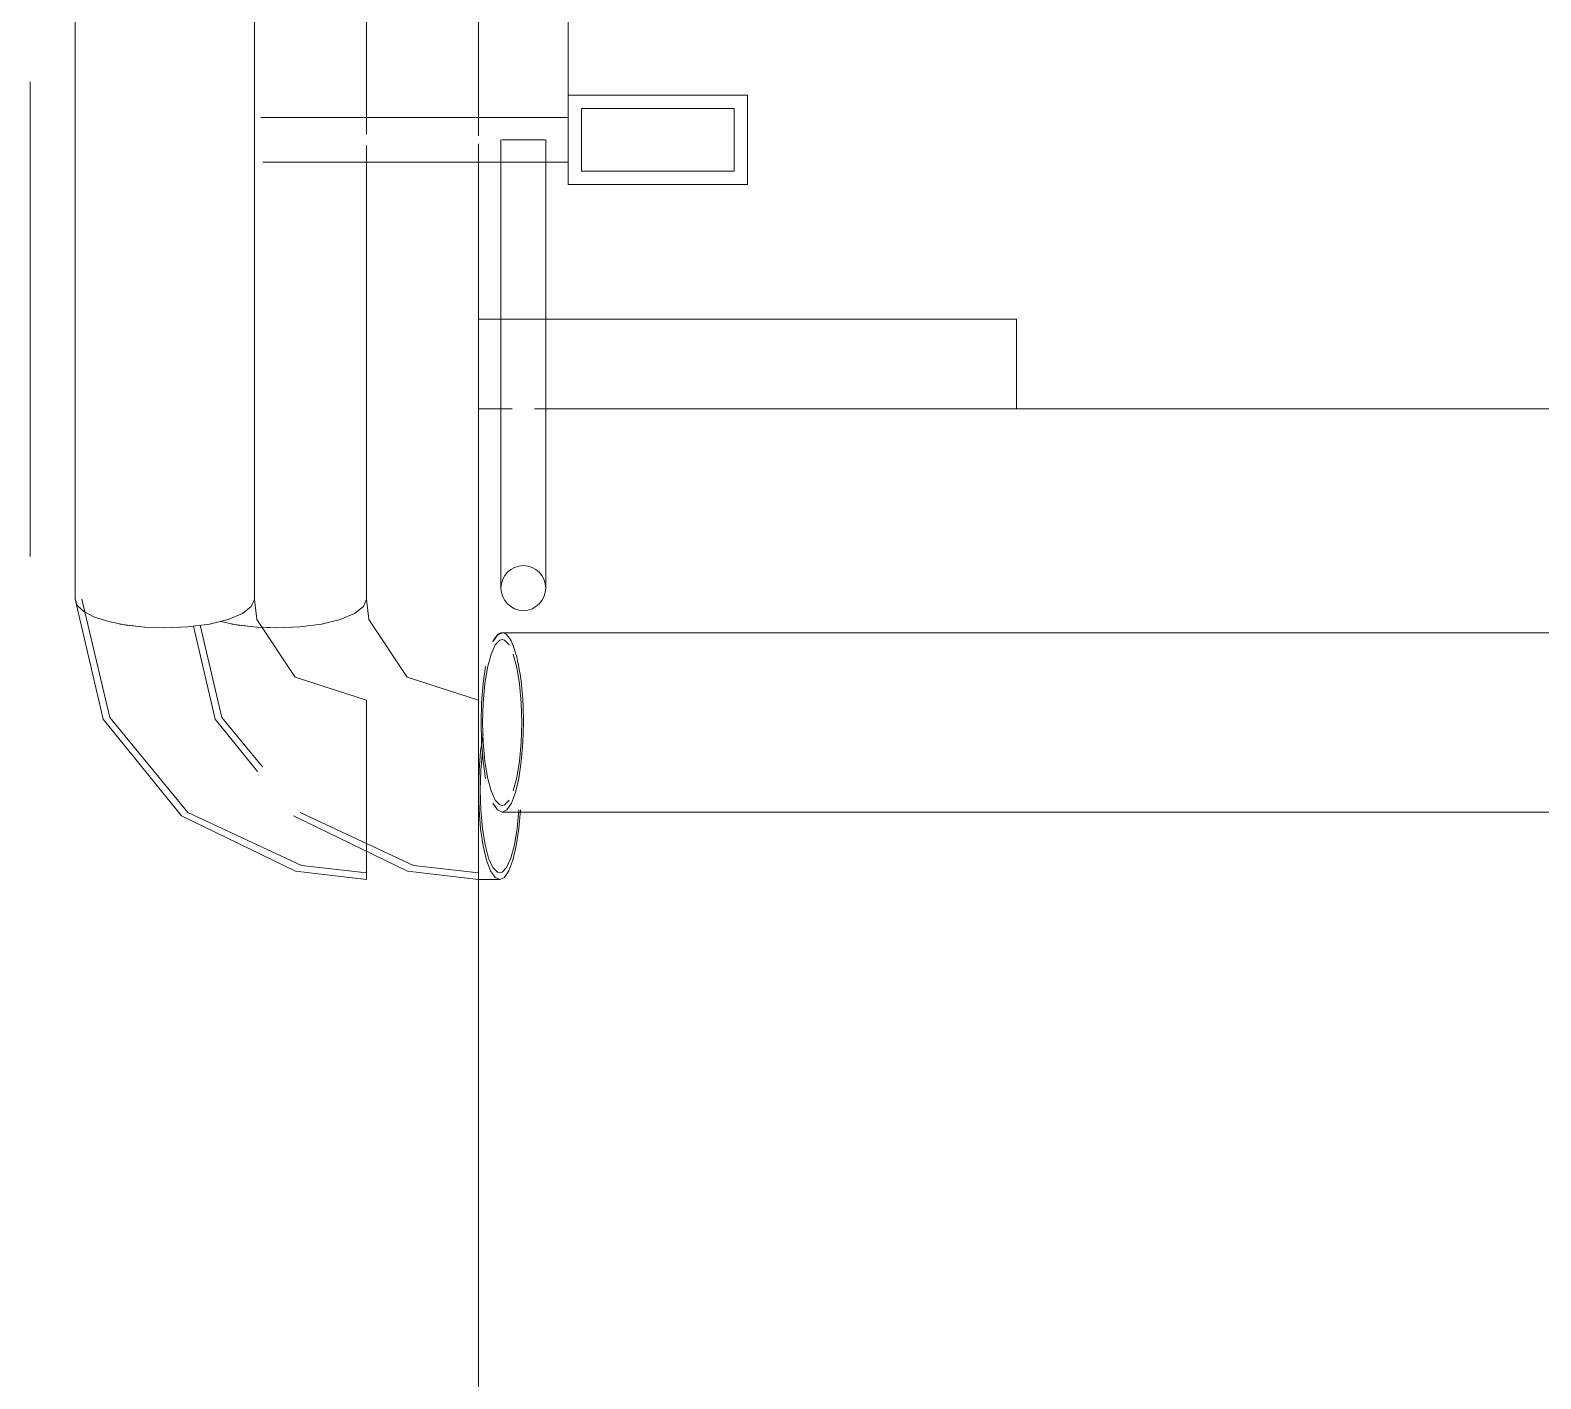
# Model space of a CAD drawing. Header units: millimetres. Extents: x -537608 to 253996, y -217170 to 186033.
# Drawn here: x -296961.4 to -296624.4, y 2382.9 to 2683.8 of the extents above; entities that cross this region are included whole.
import ezdxf

# ---------------------------------------------------------------- set-up
doc = ezdxf.new("R2010")
doc.units = ezdxf.units.MM
doc.layers.add('PDF _Геометрия', color=7, linetype='Continuous')

msp = doc.modelspace()

# ---------------------------------------------------------------- linework, layer by layer
at = {"layer": 'PDF _Геометрия', "lineweight": 9}
for p, q in [((-296951.3551, 2921.7895), (-296951.3551, 2556.8981)), ((-296911.3575, 2556.8981), (-296911.3575, 2921.7895)), ((-296886.3574, 2660.6383), (-296886.3574, 2818.0494)), ((-296841.3564, 2759.3447), (-296841.3564, 2661.8439)), ((-296801.3544, 2649.3439), (-296801.3544, 2669.3448)), ((-296838.3551, 2652.3451), (-296838.3551, 2666.3435)), ((-296804.3556, 2666.3435), (-296804.3556, 2652.3451)), ((-296909.8892, 2664.3435), (-296906.3583, 2664.3435)), ((-296906.3583, 2664.3435), (-296841.3564, 2664.3435)), ((-296841.3564, 2664.3435), (-296887.4296, 2664.3435)), ((-296841.3564, 2664.1734), (-296841.3564, 2664.3435)), ((-296841.3564, 2664.3435), (-296841.3564, 2664.1734)), ((-296841.3564, 2664.1734), (-296841.3564, 2664.3435)), ((-296841.3564, 2664.3435), (-296841.3564, 2664.1734)), ((-296841.3564, 2663.6739), (-296841.3564, 2664.1734)), ((-296841.3564, 2664.1734), (-296841.3564, 2663.6739)), ((-296841.3564, 2663.6739), (-296841.3564, 2664.1734)), ((-296841.3564, 2664.1734), (-296841.3564, 2663.6739)), ((-296841.3564, 2662.8795), (-296841.3564, 2663.6739)), ((-296841.3564, 2663.6739), (-296841.3564, 2662.8795)), ((-296841.3564, 2662.8795), (-296841.3564, 2663.6739)), ((-296841.3564, 2663.6739), (-296841.3564, 2662.8795)), ((-296841.3564, 2661.8439), (-296841.3564, 2662.8795)), ((-296841.3564, 2662.8795), (-296841.3564, 2661.8439)), ((-296841.3564, 2661.8439), (-296841.3564, 2662.8795)), ((-296841.3564, 2662.8795), (-296841.3564, 2661.8439)), ((-296856.3581, 2659.3443), (-296856.3581, 2584.344)), ((-296856.1859, 2659.3443), (-296855.6864, 2659.3443)), ((-296855.6864, 2659.3443), (-296854.8941, 2659.3443)), ((-296854.8941, 2659.3443), (-296853.8564, 2659.3443)), ((-296853.8564, 2659.3443), (-296852.6507, 2659.3443)), ((-296852.6507, 2659.3443), (-296851.3546, 2659.3443)), ((-296851.3546, 2659.3443), (-296850.0629, 2659.3443)), ((-296850.0629, 2659.3443), (-296848.8572, 2659.3443)), ((-296848.8572, 2659.3443), (-296847.8195, 2659.3443)), ((-296847.8195, 2659.3443), (-296847.0272, 2659.3443)), ((-296847.0272, 2659.3443), (-296846.5277, 2659.3443)), ((-296846.3555, 2584.344), (-296846.3555, 2659.3443)), ((-296841.3564, 2661.8439), (-296841.3564, 2660.6383)), ((-296841.3564, 2660.6383), (-296841.3564, 2659.3443)), ((-296841.3564, 2659.3443), (-296841.3564, 2658.0504)), ((-296886.3574, 2556.8981), (-296886.3574, 2658.0504)), ((-296856.3581, 2584.344), (-296856.3581, 2657.1225)), ((-296846.3555, 2656.9373), (-296846.3555, 2584.344)), ((-296841.3564, 2658.0504), (-296841.3564, 2656.8448)), ((-296841.3564, 2656.8448), (-296841.3564, 2655.8092)), ((-296841.3564, 2655.8092), (-296841.3564, 2656.8448)), ((-296841.3564, 2656.8448), (-296841.3564, 2655.8092)), ((-296841.3564, 2655.8092), (-296841.3564, 2656.8448)), ((-296841.3564, 2656.8448), (-296841.3564, 2649.3439)), ((-296841.3564, 2655.8092), (-296841.3564, 2655.0147)), ((-296841.3564, 2655.0147), (-296841.3564, 2655.8092)), ((-296841.3564, 2655.8092), (-296841.3564, 2655.0147)), ((-296841.3564, 2655.0147), (-296841.3564, 2655.8092)), ((-296906.3583, 2654.3452), (-296909.4413, 2654.3452)), ((-296841.3564, 2654.3452), (-296906.3583, 2654.3452)), ((-296887.3908, 2654.3452), (-296854.8209, 2654.3452)), ((-296847.8884, 2654.3452), (-296841.3564, 2654.3452)), ((-296841.3564, 2655.0147), (-296841.3564, 2654.5153)), ((-296841.3564, 2654.5153), (-296841.3564, 2655.0147)), ((-296841.3564, 2655.0147), (-296841.3564, 2654.5153)), ((-296841.3564, 2654.5153), (-296841.3564, 2655.0147)), ((-296841.3564, 2654.5153), (-296841.3564, 2654.3452)), ((-296841.3564, 2654.3452), (-296841.3564, 2654.5153)), ((-296841.3564, 2654.5153), (-296841.3564, 2654.3452)), ((-296841.3564, 2654.3452), (-296841.3564, 2654.5153)), ((-296741.3559, 2619.3446), (-296861.3573, 2619.3446)), ((-296741.3559, 2599.3436), (-296741.3559, 2619.3446)), ((-296856.3581, 2584.344), (-296856.3581, 2580.811)), ((-296856.3581, 2580.811), (-296856.3581, 2584.344)), ((-296846.3555, 2584.344), (-296846.3555, 2567.9643)), ((-296846.3555, 2567.9643), (-296846.3555, 2584.344)), ((-296856.3581, 2580.811), (-296856.3581, 2565.4583)), ((-296856.3581, 2565.4583), (-296856.3581, 2580.811)), ((-296846.3555, 2567.9643), (-296846.3555, 2559.5958)), ((-296846.3555, 2559.5958), (-296846.3555, 2567.9643)), ((-296856.3581, 2565.4583), (-296856.3581, 2559.3439)), ((-296856.3581, 2559.3439), (-296856.3581, 2565.4583)), ((-296846.3555, 2559.5958), (-296846.3555, 2559.3439)), ((-296846.3555, 2559.3439), (-296846.3555, 2559.5958)), ((-296951.3551, 2556.8981), (-296950.8556, 2555.4643)), ((-296951.3551, 2556.8981), (-296945.1072, 2530.1111)), ((-296950.8556, 2555.4643), (-296949.3743, 2554.1015)), ((-296949.8566, 2556.8981), (-296943.6087, 2530.4641)), ((-296949.3743, 2554.1015), (-296946.9932, 2552.8807)), ((-296914.0358, 2553.6773), (-296912.0378, 2555.2318)), ((-296912.0378, 2555.2318), (-296914.0358, 2553.6773)), ((-296912.0378, 2555.2318), (-296911.3575, 2556.8981)), ((-296911.3575, 2556.8981), (-296912.0378, 2555.2318)), ((-296910.8279, 2552.2951), (-296911.3575, 2556.8981)), ((-296889.0357, 2553.6773), (-296887.0377, 2555.2318)), ((-296887.0377, 2555.2318), (-296889.0357, 2553.6773)), ((-296887.0377, 2555.2318), (-296886.3574, 2556.8981)), ((-296886.3574, 2556.8981), (-296887.0377, 2555.2318)), ((-296885.8278, 2552.2951), (-296886.3574, 2556.8981)), ((-296946.9932, 2552.8807), (-296943.8283, 2551.8602)), ((-296943.8283, 2551.8602), (-296940.0348, 2551.0916)), ((-296941.3567, 2551.3177), (-296936.5342, 2550.6739)), ((-296940.0348, 2551.0916), (-296935.8108, 2550.6158)), ((-296926.1784, 2550.6739), (-296921.3558, 2551.3177)), ((-296921.3558, 2551.3177), (-296926.1784, 2550.6739)), ((-296924.9426, 2550.8375), (-296920.1071, 2530.1111)), ((-296923.47, 2551.0356), (-296918.6086, 2530.4641)), ((-296921.3558, 2551.3177), (-296917.2135, 2552.3425)), ((-296917.2135, 2552.3425), (-296921.3558, 2551.3177)), ((-296918.8282, 2551.8602), (-296915.0347, 2551.0916)), ((-296917.2135, 2552.3425), (-296914.0358, 2553.6773)), ((-296914.0358, 2553.6773), (-296917.2135, 2552.3425)), ((-296916.3566, 2551.3177), (-296911.5341, 2550.6739)), ((-296915.0347, 2551.0916), (-296910.8107, 2550.6158)), ((-296902.2591, 2539.4764), (-296910.8279, 2552.2951)), ((-296901.1783, 2550.6739), (-296896.3557, 2551.3177)), ((-296896.3557, 2551.3177), (-296901.1783, 2550.6739)), ((-296896.3557, 2551.3177), (-296892.2134, 2552.3425)), ((-296892.2134, 2552.3425), (-296896.3557, 2551.3177)), ((-296892.2134, 2552.3425), (-296889.0357, 2553.6773)), ((-296889.0357, 2553.6773), (-296892.2134, 2552.3425)), ((-296877.259, 2539.4764), (-296885.8278, 2552.2951)), ((-296935.8108, 2550.6158), (-296931.3584, 2550.4543)), ((-296931.3584, 2550.4543), (-296926.1784, 2550.6739)), ((-296926.1784, 2550.6739), (-296931.3584, 2550.4543)), ((-296910.8107, 2550.6158), (-296906.3583, 2550.4543)), ((-296906.3583, 2550.4543), (-296909.4413, 2550.5857)), ((-296906.3583, 2550.4543), (-296901.1783, 2550.6739)), ((-296901.1783, 2550.6739), (-296906.3583, 2550.4543)), ((-296857.1288, 2548.8439), (-296858.1278, 2547.3648)), ((-296856.6035, 2547.7093), (-296857.6283, 2546.6415)), ((-296856.0782, 2549.3434), (-296857.1288, 2548.8439)), ((-296856.0782, 2547.845), (-296856.6035, 2547.7093)), ((-296856.0782, 2547.845), (-296856.6035, 2547.7093)), ((-292966.6347, 2549.3434), (-296856.0782, 2549.3434)), ((-296855.5529, 2547.7093), (-296856.0782, 2547.845)), ((-296855.5529, 2547.7093), (-296856.0782, 2547.845)), ((-296854.5281, 2546.6415), (-296855.5529, 2547.7093)), ((-296858.5584, 2544.5703), (-296859.3464, 2541.6121)), ((-296857.6283, 2546.6415), (-296858.5584, 2544.5703)), ((-296852.81, 2541.6121), (-296853.5981, 2544.5703)), ((-296860.3324, 2538.0232), (-296859.7684, 2541.8145)), ((-296859.7684, 2541.8145), (-296860.3324, 2538.0232)), ((-296859.3464, 2541.6121), (-296859.9449, 2537.9414)), ((-296852.2115, 2537.9414), (-296852.81, 2541.6121)), ((-296886.3574, 2534.3007), (-296902.2591, 2539.4764)), ((-296861.3573, 2534.3007), (-296877.259, 2539.4764)), ((-296860.6812, 2533.7948), (-296860.3324, 2538.0232)), ((-296860.3324, 2538.0232), (-296860.6812, 2533.7948)), ((-296859.9449, 2537.9414), (-296860.3195, 2533.7711)), ((-296851.8369, 2533.7711), (-296852.2115, 2537.9414)), ((-296886.3574, 2533.9196), (-296886.3574, 2534.2986)), ((-296886.3574, 2534.2986), (-296886.3574, 2534.2555)), ((-296886.3574, 2534.2555), (-296886.3574, 2533.2329)), ((-296886.3574, 2532.2447), (-296886.3574, 2533.9196)), ((-296861.3573, 2533.9196), (-296861.3573, 2534.2986)), ((-296861.3573, 2534.2986), (-296861.3573, 2534.2555)), ((-296861.3573, 2534.2555), (-296861.3573, 2533.2329)), ((-296861.3573, 2532.2447), (-296861.3573, 2533.9196)), ((-296861.3487, 2533.797), (-296861.3487, 2534.3007)), ((-296861.3487, 2534.3007), (-296861.3487, 2533.6183)), ((-296861.3487, 2533.6183), (-296861.3487, 2534.3007)), ((-296861.3487, 2534.3007), (-296861.3487, 2533.797)), ((-296886.3574, 2533.2329), (-296886.3574, 2531.321)), ((-296886.3574, 2532.7592), (-296886.3574, 2532.798)), ((-296886.3574, 2532.798), (-296886.3574, 2532.447)), ((-296886.3574, 2531.8119), (-296886.3574, 2532.7592)), ((-296886.3574, 2532.447), (-296886.3574, 2530.8991)), ((-296886.3574, 2529.3489), (-296886.3574, 2532.2447)), ((-296886.3574, 2529.6741), (-296886.3574, 2531.8119)), ((-296886.3574, 2531.321), (-296886.3574, 2528.5588)), ((-296886.3574, 2530.8991), (-296886.3574, 2528.2187)), ((-296861.3573, 2533.2329), (-296861.3573, 2531.321)), ((-296861.3573, 2532.7592), (-296861.3573, 2532.798)), ((-296861.3573, 2532.798), (-296861.3573, 2532.447)), ((-296861.3573, 2531.8119), (-296861.3573, 2532.7592)), ((-296861.3573, 2532.447), (-296861.3573, 2530.8991)), ((-296861.3573, 2529.3489), (-296861.3573, 2532.2447)), ((-296861.3573, 2529.6741), (-296861.3573, 2531.8119)), ((-296861.3573, 2531.321), (-296861.3573, 2528.5588)), ((-296861.3573, 2530.8991), (-296861.3573, 2528.2187)), ((-296861.3487, 2532.3178), (-296861.3487, 2533.797)), ((-296861.3487, 2533.797), (-296861.3487, 2532.3178)), ((-296861.3487, 2533.6183), (-296861.3487, 2531.6203)), ((-296861.3487, 2531.6203), (-296861.3487, 2533.6183)), ((-296861.3487, 2532.1693), (-296861.3487, 2532.8001)), ((-296861.3487, 2532.8001), (-296861.3487, 2532.1693)), ((-296861.3487, 2532.1693), (-296861.3487, 2532.8001)), ((-296861.3487, 2532.8001), (-296861.3487, 2532.1693)), ((-296861.3487, 2529.9367), (-296861.3487, 2532.3178)), ((-296861.3487, 2532.3178), (-296861.3487, 2529.9367)), ((-296861.3487, 2530.322), (-296861.3487, 2532.1693)), ((-296861.3487, 2532.1693), (-296861.3487, 2530.322)), ((-296861.3487, 2530.322), (-296861.3487, 2532.1693)), ((-296861.3487, 2532.1693), (-296861.3487, 2530.322)), ((-296861.3487, 2531.6203), (-296861.3487, 2528.4425)), ((-296861.3487, 2528.4425), (-296861.3487, 2531.6203)), ((-296860.7975, 2529.3446), (-296860.6812, 2533.7948)), ((-296860.6812, 2533.7948), (-296860.7975, 2529.3446)), ((-296860.3195, 2533.7711), (-296860.4444, 2529.3446)), ((-296851.712, 2529.3446), (-296851.8369, 2533.7711)), ((-296945.1072, 2530.1111), (-296927.6424, 2508.5427)), ((-296943.6087, 2530.4641), (-296926.1698, 2509.2963)), ((-296920.1071, 2530.1111), (-296910.6513, 2518.4313)), ((-296918.6086, 2530.4641), (-296909.5447, 2519.4604)), ((-296886.3574, 2526.4855), (-296886.3574, 2529.6741)), ((-296886.3574, 2525.4262), (-296886.3574, 2529.3489)), ((-296886.3574, 2528.5588), (-296886.3574, 2525.0839)), ((-296886.3574, 2528.2187), (-296886.3574, 2524.5909)), ((-296861.3573, 2526.4855), (-296861.3573, 2529.6741)), ((-296861.3573, 2525.4262), (-296861.3573, 2529.3489)), ((-296861.3573, 2528.5588), (-296861.3573, 2525.0839)), ((-296861.3573, 2528.2187), (-296861.3573, 2524.5909)), ((-296861.3487, 2527.3811), (-296861.3487, 2530.322)), ((-296861.3487, 2530.322), (-296861.3487, 2527.3811)), ((-296861.3487, 2527.3811), (-296861.3487, 2530.322)), ((-296861.3487, 2530.322), (-296861.3487, 2527.3811)), ((-296861.3487, 2526.7697), (-296861.3487, 2529.9367)), ((-296861.3487, 2529.9367), (-296861.3487, 2526.7697)), ((-296861.3487, 2528.4425), (-296861.3487, 2524.3003)), ((-296861.3487, 2524.3003), (-296861.3487, 2528.4425)), ((-296861.3487, 2523.5489), (-296861.3487, 2527.3811)), ((-296861.3487, 2527.3811), (-296861.3487, 2523.5489)), ((-296861.3487, 2523.5489), (-296861.3487, 2527.3811)), ((-296861.3487, 2527.3811), (-296861.3487, 2523.5489)), ((-296860.7975, 2529.3446), (-296860.6812, 2524.8944)), ((-296860.6812, 2524.8944), (-296860.7975, 2529.3446)), ((-296860.4444, 2529.3446), (-296860.3195, 2524.9181)), ((-296851.8369, 2524.9181), (-296851.712, 2529.3446)), ((-296851.3546, 2529.3446), (-296851.4752, 2524.8944)), ((-296886.3574, 2522.4681), (-296886.3574, 2526.4855)), ((-296886.3574, 2520.7457), (-296886.3574, 2525.4262)), ((-296886.3574, 2525.0839), (-296886.3574, 2521.0665)), ((-296886.3574, 2524.5909), (-296886.3574, 2520.2613)), ((-296861.3573, 2522.4681), (-296861.3573, 2526.4855)), ((-296861.3573, 2520.7457), (-296861.3573, 2525.4262)), ((-296861.3573, 2525.0839), (-296861.3573, 2521.0665)), ((-296861.3573, 2524.5909), (-296861.3573, 2520.2613)), ((-296861.3487, 2522.9805), (-296861.3487, 2526.7697)), ((-296861.3487, 2526.7697), (-296861.3487, 2522.9805)), ((-296861.3487, 2524.3003), (-296861.3487, 2519.4755)), ((-296861.3487, 2519.4755), (-296861.3487, 2524.3003)), ((-296860.8836, 2522.9784), (-296860.3195, 2526.7697)), ((-296860.3195, 2526.7697), (-296860.8836, 2522.9784)), ((-296860.6812, 2524.8944), (-296860.3324, 2520.6661)), ((-296860.3324, 2520.6661), (-296860.6812, 2524.8944)), ((-296860.3195, 2524.9181), (-296859.9449, 2520.7479)), ((-296852.2115, 2520.7479), (-296851.8369, 2524.9181)), ((-296851.4752, 2524.8944), (-296851.824, 2520.6661)), ((-296886.3574, 2517.893), (-296886.3574, 2522.4681)), ((-296886.3574, 2521.0665), (-296886.3574, 2516.7111)), ((-296886.3574, 2516.3688), (-296886.3574, 2520.7457)), ((-296861.3573, 2517.893), (-296861.3573, 2522.4681)), ((-296861.3573, 2521.0665), (-296861.3573, 2516.7111)), ((-296861.3573, 2516.3688), (-296861.3573, 2520.7457)), ((-296861.3487, 2519.088), (-296861.3487, 2523.5489)), ((-296861.3487, 2523.5489), (-296861.3487, 2519.088)), ((-296861.3487, 2519.088), (-296861.3487, 2523.5489)), ((-296861.3487, 2523.5489), (-296861.3487, 2519.088)), ((-296861.3487, 2518.7542), (-296861.3487, 2522.9805)), ((-296861.3487, 2522.9805), (-296861.3487, 2518.7542)), ((-296861.2324, 2518.7499), (-296860.8836, 2522.9784)), ((-296860.8836, 2522.9784), (-296861.2324, 2518.7499)), ((-296860.8707, 2518.7263), (-296860.4961, 2522.8965)), ((-296860.4961, 2522.8965), (-296860.8707, 2518.7263)), ((-296860.3324, 2520.6661), (-296859.7684, 2516.8747)), ((-296859.7684, 2516.8747), (-296860.3324, 2520.6661)), ((-296859.9449, 2520.7479), (-296859.3464, 2517.0771)), ((-296852.81, 2517.0771), (-296852.2115, 2520.7479)), ((-296851.824, 2520.6661), (-296852.3881, 2516.8747)), ((-296886.3574, 2520.2613), (-296886.3574, 2515.527)), ((-296886.3574, 2513.0747), (-296886.3574, 2517.893)), ((-296861.3573, 2520.2613), (-296861.3573, 2515.527)), ((-296861.3573, 2513.0747), (-296861.3573, 2517.893)), ((-296861.3487, 2519.4755), (-296861.3487, 2514.2997)), ((-296861.3487, 2514.2997), (-296861.3487, 2519.4755)), ((-296861.3487, 2514.2997), (-296861.3487, 2519.088)), ((-296861.3487, 2519.088), (-296861.3487, 2514.2997)), ((-296861.3487, 2514.2997), (-296861.3487, 2519.088)), ((-296861.3487, 2519.088), (-296861.3487, 2514.2997)), ((-296861.3487, 2514.2997), (-296861.3487, 2518.7542)), ((-296861.3487, 2518.7542), (-296861.3487, 2514.2997)), ((-296861.3487, 2514.2997), (-296861.2324, 2518.7499)), ((-296861.2324, 2518.7499), (-296861.3487, 2514.2997)), ((-296860.9956, 2514.2997), (-296860.8707, 2518.7263)), ((-296860.8707, 2518.7263), (-296860.9956, 2514.2997)), ((-296859.3464, 2517.0771), (-296858.5584, 2514.1189)), ((-296853.5981, 2514.1189), (-296852.81, 2517.0771)), ((-296886.3574, 2516.7111), (-296886.3574, 2512.2308)), ((-296886.3574, 2511.8906), (-296886.3574, 2516.3688)), ((-296886.3574, 2515.527), (-296886.3574, 2510.7065)), ((-296861.3573, 2516.7111), (-296861.3573, 2512.2308)), ((-296861.3573, 2511.8906), (-296861.3573, 2516.3688)), ((-296861.3573, 2515.527), (-296861.3573, 2510.7065)), ((-296861.3487, 2514.2997), (-296861.3487, 2509.5116)), ((-296861.3487, 2509.5116), (-296861.3487, 2514.2997)), ((-296861.3487, 2514.2997), (-296861.3487, 2509.8453)), ((-296861.3487, 2509.1241), (-296861.3487, 2514.2997)), ((-296861.3487, 2514.2997), (-296861.2324, 2509.8496)), ((-296861.2324, 2509.8496), (-296861.3487, 2514.2997)), ((-296861.3487, 2514.2997), (-296861.3487, 2509.1241)), ((-296861.3487, 2509.8453), (-296861.3487, 2514.2997)), ((-296861.3487, 2514.2997), (-296861.3487, 2509.5116)), ((-296861.3487, 2509.5116), (-296861.3487, 2514.2997)), ((-296860.9956, 2514.2997), (-296860.8707, 2509.8733)), ((-296860.8707, 2509.8733), (-296860.9956, 2514.2997)), ((-296858.5584, 2514.1189), (-296857.6283, 2512.0457)), ((-296853.133, 2513.7077), (-296854.0286, 2511.3244)), ((-296852.3881, 2516.8747), (-296853.133, 2513.7077)), ((-296886.3574, 2508.3382), (-296886.3574, 2513.0747)), ((-296886.3574, 2512.2308), (-296886.3574, 2507.8538)), ((-296886.3574, 2507.5331), (-296886.3574, 2511.8906)), ((-296886.3574, 2510.7065), (-296886.3574, 2506.1315)), ((-296861.3573, 2508.3382), (-296861.3573, 2513.0747)), ((-296861.3573, 2512.2308), (-296861.3573, 2507.8538)), ((-296861.3573, 2507.5331), (-296861.3573, 2511.8906)), ((-296861.3573, 2510.7065), (-296861.3573, 2506.1315)), ((-296857.1288, 2509.8453), (-296858.1278, 2511.3244)), ((-296858.1278, 2511.3244), (-296857.1288, 2509.8453)), ((-296857.6283, 2512.0457), (-296856.6035, 2510.9799)), ((-296856.6035, 2510.9799), (-296856.0782, 2510.8443)), ((-296856.6035, 2510.9799), (-296856.0782, 2510.8443)), ((-296856.0782, 2510.8443), (-296855.5529, 2510.9799)), ((-296856.0782, 2510.8443), (-296855.5529, 2510.9799)), ((-296855.5529, 2510.9799), (-296854.5281, 2512.0457)), ((-296854.0286, 2511.3244), (-296855.0276, 2509.8453)), ((-296927.6424, 2508.5427), (-296902.2074, 2496.1892)), ((-296926.1698, 2509.2963), (-296900.864, 2497.4141)), ((-296902.6423, 2508.5427), (-296877.2073, 2496.1892)), ((-296901.1697, 2509.2963), (-296875.8639, 2497.4141)), ((-296886.3574, 2504.0086), (-296886.3574, 2508.3382)), ((-296886.3574, 2507.8538), (-296886.3574, 2503.1733)), ((-296886.3574, 2503.5178), (-296886.3574, 2507.5331)), ((-296861.3573, 2504.0086), (-296861.3573, 2508.3382)), ((-296861.3573, 2507.8538), (-296861.3573, 2503.1733)), ((-296861.3573, 2503.5178), (-296861.3573, 2507.5331)), ((-296861.3487, 2509.8453), (-296861.3487, 2505.6191)), ((-296861.3487, 2505.6191), (-296861.3487, 2509.8453)), ((-296861.3487, 2509.5116), (-296861.3487, 2505.0507)), ((-296861.3487, 2505.0507), (-296861.3487, 2509.5116)), ((-296861.3487, 2509.5116), (-296861.3487, 2505.0507)), ((-296861.3487, 2505.0507), (-296861.3487, 2509.5116)), ((-296861.3487, 2504.2993), (-296861.3487, 2509.1241)), ((-296861.3487, 2509.1241), (-296861.3487, 2504.2993)), ((-296861.2324, 2509.8496), (-296860.8836, 2505.6212)), ((-296860.8836, 2505.6212), (-296861.2324, 2509.8496)), ((-296860.8707, 2509.8733), (-296860.4961, 2505.703)), ((-296860.4961, 2505.703), (-296860.8707, 2509.8733)), ((-296856.0782, 2509.3437), (-296857.1288, 2509.8453)), ((-296857.1288, 2509.8453), (-296856.0782, 2509.3437)), ((-296855.0276, 2509.8453), (-296856.0782, 2509.3437)), ((-296856.0782, 2509.3437), (-292966.6347, 2509.3437)), ((-296852.7627, 2505.703), (-296852.3881, 2509.8733)), ((-296852.3881, 2509.8733), (-296852.7627, 2505.703)), ((-296852.3752, 2505.6212), (-296852.0264, 2509.8496)), ((-296852.0264, 2509.8496), (-296852.3752, 2505.6212)), ((-296886.3574, 2506.1315), (-296886.3574, 2502.1141)), ((-296886.3574, 2500.3809), (-296886.3574, 2504.0086)), ((-296861.3573, 2506.1315), (-296861.3573, 2502.1141)), ((-296861.3573, 2500.3809), (-296861.3573, 2504.0086)), ((-296861.3487, 2505.6191), (-296861.3487, 2501.8299)), ((-296861.3487, 2501.8299), (-296861.3487, 2505.6191)), ((-296861.3487, 2505.0507), (-296861.3487, 2501.2185)), ((-296861.3487, 2501.2185), (-296861.3487, 2505.0507)), ((-296861.3487, 2505.0507), (-296861.3487, 2501.2185)), ((-296861.3487, 2501.2185), (-296861.3487, 2505.0507)), ((-296861.3487, 2500.1571), (-296861.3487, 2504.2993)), ((-296861.3487, 2504.2993), (-296861.3487, 2500.1571)), ((-296860.8836, 2505.6212), (-296860.3195, 2501.8299)), ((-296860.3195, 2501.8299), (-296860.8836, 2505.6212)), ((-296860.4961, 2505.703), (-296859.8976, 2502.0322)), ((-296859.8976, 2502.0322), (-296860.4961, 2505.703)), ((-296853.3612, 2502.0322), (-296852.7627, 2505.703)), ((-296852.7627, 2505.703), (-296853.3612, 2502.0322)), ((-296852.9349, 2501.8299), (-296852.3752, 2505.6212)), ((-296852.3752, 2505.6212), (-296852.9349, 2501.8299)), ((-296886.3574, 2500.0408), (-296886.3574, 2503.5178)), ((-296886.3574, 2503.1733), (-296886.3574, 2499.2507)), ((-296886.3574, 2502.1141), (-296886.3574, 2498.9277)), ((-296886.3574, 2497.7005), (-296886.3574, 2500.3809)), ((-296861.3573, 2500.0408), (-296861.3573, 2503.5178)), ((-296861.3573, 2503.1733), (-296861.3573, 2499.2507)), ((-296861.3573, 2502.1141), (-296861.3573, 2498.9277)), ((-296861.3573, 2497.7005), (-296861.3573, 2500.3809)), ((-296861.3487, 2501.8299), (-296861.3487, 2498.6628)), ((-296861.3487, 2498.6628), (-296861.3487, 2501.8299)), ((-296861.3487, 2501.2185), (-296861.3487, 2498.2775)), ((-296861.3487, 2498.2775), (-296861.3487, 2501.2185)), ((-296861.3487, 2501.2185), (-296861.3487, 2498.2775)), ((-296861.3487, 2498.2775), (-296861.3487, 2501.2185)), ((-296860.3195, 2501.8299), (-296859.5703, 2498.6628)), ((-296859.5703, 2498.6628), (-296860.3195, 2501.8299)), ((-296859.8976, 2502.0322), (-296859.1096, 2499.0741)), ((-296859.1096, 2499.0741), (-296859.8976, 2502.0322)), ((-296854.1492, 2499.0741), (-296853.3612, 2502.0322)), ((-296853.3612, 2502.0322), (-296854.1492, 2499.0741)), ((-296853.6841, 2498.6628), (-296852.9349, 2501.8299)), ((-296852.9349, 2501.8299), (-296853.6841, 2498.6628)), ((-296900.864, 2497.4141), (-296886.3574, 2495.7994)), ((-296886.3574, 2497.2786), (-296886.3574, 2500.0408)), ((-296886.3574, 2499.2507), (-296886.3574, 2496.3549)), ((-296886.3574, 2498.9277), (-296886.3574, 2496.7877)), ((-296886.3574, 2496.1525), (-296886.3574, 2497.7005)), ((-296886.3574, 2495.3667), (-296886.3574, 2497.2786)), ((-296875.8639, 2497.4141), (-296861.3573, 2495.7994)), ((-296861.3573, 2497.2786), (-296861.3573, 2500.0408)), ((-296861.3573, 2499.2507), (-296861.3573, 2496.3549)), ((-296861.3573, 2498.9277), (-296861.3573, 2496.7877)), ((-296861.3573, 2496.1525), (-296861.3573, 2497.7005)), ((-296861.3573, 2495.3667), (-296861.3573, 2497.2786)), ((-296861.3487, 2496.9793), (-296861.3487, 2500.1571)), ((-296861.3487, 2500.1571), (-296861.3487, 2496.9793)), ((-296861.3487, 2498.6628), (-296861.3487, 2496.2817)), ((-296861.3487, 2496.2817), (-296861.3487, 2498.6628)), ((-296861.3487, 2498.2775), (-296861.3487, 2496.4303)), ((-296861.3487, 2496.4303), (-296861.3487, 2498.2775)), ((-296861.3487, 2498.2775), (-296861.3487, 2496.4303)), ((-296861.3487, 2496.4303), (-296861.3487, 2498.2775)), ((-296861.3487, 2494.9813), (-296861.3487, 2496.9793)), ((-296861.3487, 2496.9793), (-296861.3487, 2494.9813)), ((-296859.5703, 2498.6628), (-296858.679, 2496.2795)), ((-296858.679, 2496.2795), (-296859.5703, 2498.6628)), ((-296859.1096, 2499.0741), (-296858.1752, 2497.0029)), ((-296858.1752, 2497.0029), (-296859.1096, 2499.0741)), ((-296858.1752, 2497.0029), (-296857.1547, 2495.9351)), ((-296857.1547, 2495.9351), (-296858.1752, 2497.0029)), ((-296856.1041, 2495.9351), (-296855.0793, 2497.0029)), ((-296855.0793, 2497.0029), (-296856.1041, 2495.9351)), ((-296855.0793, 2497.0029), (-296854.1492, 2499.0741)), ((-296854.1492, 2499.0741), (-296855.0793, 2497.0029)), ((-296854.5798, 2496.2795), (-296853.6841, 2498.6628)), ((-296853.6841, 2498.6628), (-296854.5798, 2496.2795)), ((-296902.2074, 2496.1892), (-296886.3574, 2494.301)), ((-296886.3574, 2496.7877), (-296886.3574, 2495.8404)), ((-296886.3574, 2496.3549), (-296886.3574, 2494.6799)), ((-296886.3574, 2495.8016), (-296886.3574, 2496.1525)), ((-296886.3574, 2495.8404), (-296886.3574, 2495.8016)), ((-296886.3574, 2494.344), (-296886.3574, 2495.3667)), ((-296886.3574, 2494.6799), (-296886.3574, 2494.301)), ((-296886.3574, 2494.301), (-296886.3574, 2494.344)), ((-296877.2073, 2496.1892), (-296861.3573, 2494.301)), ((-296861.3573, 2496.7877), (-296861.3573, 2495.8404)), ((-296861.3573, 2496.3549), (-296861.3573, 2494.6799)), ((-296861.3573, 2495.8016), (-296861.3573, 2496.1525)), ((-296861.3573, 2495.8404), (-296861.3573, 2495.8016)), ((-296861.3573, 2494.344), (-296861.3573, 2495.3667)), ((-296861.3573, 2494.6799), (-296861.3573, 2494.301)), ((-296861.3573, 2494.301), (-296861.3573, 2494.344)), ((-296861.3487, 2496.4303), (-296861.3487, 2495.7994)), ((-296861.3487, 2495.7994), (-296861.3487, 2496.4303)), ((-296861.3487, 2496.4303), (-296861.3487, 2495.7994)), ((-296861.3487, 2495.7994), (-296861.3487, 2496.4303)), ((-296861.3487, 2496.2817), (-296861.3487, 2494.8026)), ((-296861.3487, 2494.8026), (-296861.3487, 2496.2817)), ((-296861.3487, 2494.301), (-296861.3487, 2494.9813)), ((-296861.3487, 2494.9813), (-296861.3487, 2494.301)), ((-296861.3487, 2494.8026), (-296861.3487, 2494.301)), ((-296861.3487, 2494.301), (-296861.3487, 2494.8026)), ((-296856.6294, 2494.301), (-296861.3487, 2494.301)), ((-296861.3487, 2494.301), (-296856.6294, 2494.301)), ((-296858.679, 2496.2795), (-296857.68, 2494.8005)), ((-296857.68, 2494.8005), (-296858.679, 2496.2795)), ((-296857.68, 2494.8005), (-296856.6294, 2494.301)), ((-296856.6294, 2494.301), (-296857.68, 2494.8005)), ((-296857.1547, 2495.9351), (-296856.6294, 2495.7994)), ((-296856.6294, 2495.7994), (-296857.1547, 2495.9351)), ((-296856.6294, 2495.7994), (-296856.1041, 2495.9351)), ((-296856.1041, 2495.9351), (-296856.6294, 2495.7994)), ((-296856.6294, 2494.301), (-296855.5788, 2494.8005)), ((-296855.5788, 2494.8005), (-296856.6294, 2494.301)), ((-296855.5788, 2494.8005), (-296854.5798, 2496.2795)), ((-296854.5798, 2496.2795), (-296855.5788, 2494.8005))]:
    msp.add_line(p, q, dxfattribs=at)
at = {"layer": 'PDF _Геометрия', "color": 9, "lineweight": 9, "true_color": 0xc0c0c0}
for p, q in [((-296861.3573, 2660.2399), (-296861.3573, 2818.4477)), ((-296861.3573, 1159.3444), (-296861.3573, 2658.4487))]:
    msp.add_line(p, q, dxfattribs=at)
at = {"layer": 'PDF _Геометрия', "color": 253, "lineweight": 9, "true_color": 0xaaaaaa}
for p, q in [((-296961.3577, 2672.2534), (-296961.3577, 2566.4207)), ((-296861.3573, 1159.3444), (-296861.3573, 2599.3436)), ((-296861.3573, 2599.3436), (-296853.8564, 2599.3436)), ((-296561.356, 2599.3436), (-296848.8572, 2599.3436))]:
    msp.add_line(p, q, dxfattribs=at)
at = {"layer": 'PDF _Геометрия', "lineweight": 20}
for p, q in [((-296841.3564, 2649.3439), (-296841.3564, 2669.3448)), ((-296841.3564, 2669.3448), (-296801.3544, 2669.3448)), ((-296801.3544, 2669.3448), (-296801.3544, 2649.3439)), ((-296804.3556, 2666.3435), (-296838.3551, 2666.3435)), ((-296838.3551, 2666.3435), (-296838.3551, 2652.3451)), ((-296804.3556, 2652.3451), (-296804.3556, 2666.3435)), ((-296838.3551, 2652.3451), (-296804.3556, 2652.3451)), ((-296801.3544, 2649.3439), (-296841.3564, 2649.3439))]:
    msp.add_line(p, q, dxfattribs=at)
at = {"layer": 'PDF _Геометрия', "lineweight": 9}
msp.add_circle((-296851.3583, 2559.3454), 4.9999, dxfattribs=at)
msp.add_circle((-296851.3583, 2559.3454), 4.9999, dxfattribs=at)
msp.add_ellipse((-296856.1055, 2529.1227), major_axis=(0.0321, 20.2767), ratio=0.23494599, start_param=4.7237352, end_param=6.72962568, dxfattribs=at)

doc.saveas('drawing.dxf')
